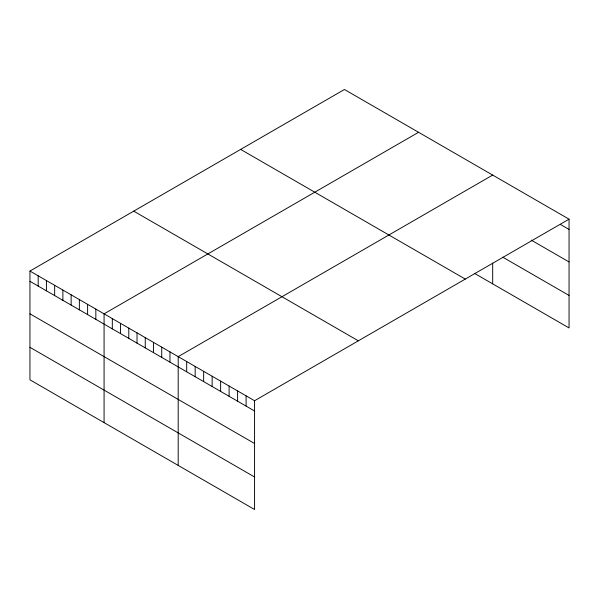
<?xml version="1.0" encoding="UTF-8"?>
<svg xmlns="http://www.w3.org/2000/svg" width="599" height="599" viewBox="0 0 599 599"><rect width="100%" height="100%" fill="white"/><g stroke="black" fill="none" stroke-linecap="round" stroke-linejoin="round"><path stroke-width="0.9" d="M569.05 219.174L254.568 400.738L254.568 509.509L29.95 379.826L29.95 271.055L344.432 89.491L569.05 219.174L569.05 327.945L474.708 273.481M418.559 132.289L104.076 313.846L104.076 422.624M492.678 175.08L178.195 356.645L178.195 465.416M560.567 224.535L569.05 229.432M531.253 240.124L569.05 261.943M502.711 257.136L569.05 295.434M240.656 149.406L465.273 279.089M133.727 211.14L358.344 340.824M29.95 271.055L254.568 400.738M29.95 281.313L254.568 410.996M29.95 313.824L254.568 443.507M29.95 347.315L254.568 476.999M492.678 263.081L492.678 283.851M246.084 395.842L246.084 406.1M237.601 390.937L237.601 401.203M229.11 386.041L229.11 396.298M220.627 381.144L220.627 391.402M212.143 376.239L212.143 386.505M203.653 371.343L203.653 381.608M195.169 366.446L195.169 376.704M186.686 361.541L186.686 371.807M169.966 351.89L169.966 362.155M161.73 347.135L161.73 357.393M153.494 342.381L153.494 352.639M145.257 337.626L145.257 347.884M137.021 332.872L137.021 343.13M128.785 328.117L128.785 338.375M120.549 323.363L120.549 333.621M112.312 318.608L112.312 328.866M95.84 309.091L95.84 319.357M87.604 304.337L87.604 314.602M79.368 299.582L79.368 309.848M71.131 294.828L71.131 305.093M62.895 290.073L62.895 300.339M54.659 285.319L54.659 295.584M46.422 280.564L46.422 290.829M38.186 275.81L38.186 286.075"/></g></svg>
